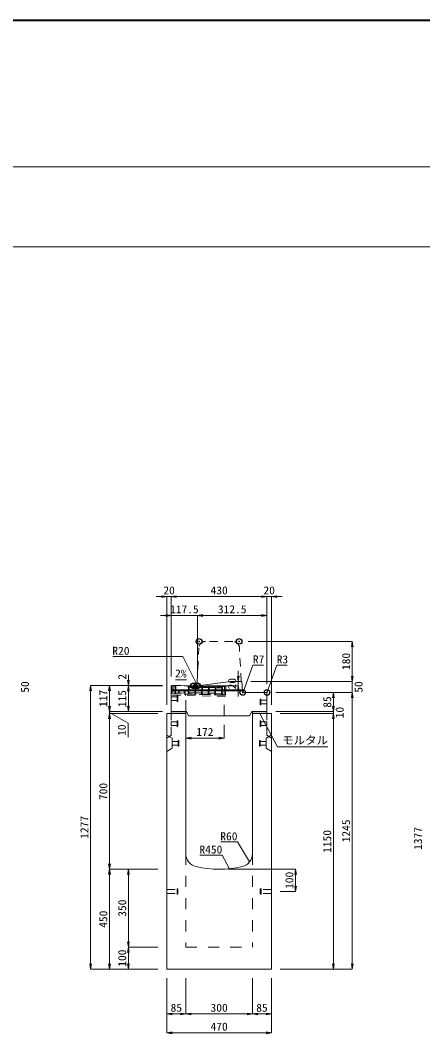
# Model space of a CAD drawing. Units: millimetres at full size. Extents: x -1809 to 57027, y -20349 to 17321.
# Drawn here: x 18006 to 19815, y -6086 to -1526 of the extents above; entities that cross this region are included whole.
import ezdxf
from ezdxf.enums import TextEntityAlignment as Align

# ---------------------------------------------------------------- set-up
doc = ezdxf.new("R2010")
doc.units = ezdxf.units.MM
doc.header["$LTSCALE"] = 50
doc.header["$PDMODE"] = 32
doc.header["$PDSIZE"] = 25
doc.linetypes.add('USER1', pattern=[2, 1, -1])
doc.linetypes.add('USER2', pattern=[1.35, 0.75, -0.6])
for name, color, linetype, lineweight in [('インサート', 3, 'USER2', 9), ('グレーチング', 7, 'USER2', 9), ('モルタル', 7, 'Continuous', 9), ('受枠', 3, 'USER2', 9), ('図枠', 7, 'Continuous', 5), ('寸法線', 7, 'Continuous', 13), ('引出線', 4, 'Continuous', 13), ('本体', 2, 'Continuous', 13), ('目地', 132, 'Continuous', 9)]:
    doc.layers.add(name, color=color, linetype=linetype, lineweight=lineweight)
doc.layers.add('作業エリア', color=11, linetype='Continuous')
doc.styles.add('ＭＳ 明朝', font='')
doc.styles.get('ＭＳ 明朝').set_extended_font_data('MS Mincho')

# ---------------------------------------------------------------- blocks, each defined once
blk = doc.blocks.new('open_arrow')
at = {"color": 0, "linetype": 'Continuous', "lineweight": -2}
blk.add_lwpolyline([(7.5, 1.25), (0, 0), (7.5, -1.25)], dxfattribs=at)

msp = doc.modelspace()

# ---------------------------------------------------------------- hatches: boundary and pattern name
at = {"layer": 'モルタル'}
for points in [[(18750, -4646.05), (18750, -4636.05), (18685, -4636.05), (18685, -4646.05)], [(19115, -4646.05), (19115, -4636.05), (19050, -4636.05), (19050, -4646.05)]]:
    msp.add_hatch(color=256, dxfattribs=at).paths.add_polyline_path(points)

# ---------------------------------------------------------------- linework, layer by layer
at = {"layer": 'インサート'}
for p, q in [((18685, -4570.55), (18712, -4570.55)), ((18685, -4570.55), (18685, -4587.55)), ((18685, -4587.55), (18712, -4587.55)), ((18715, -4566.55), (18712, -4566.55)), ((18712, -4566.55), (18712, -4591.55)), ((18712, -4591.55), (18715, -4591.55)), ((18715, -4591.55), (18715, -4566.55)), ((19085, -4581.55), (19088, -4581.55)), ((19085, -4606.55), (19085, -4581.55)), ((19088, -4581.55), (19088, -4606.55)), ((19115, -4585.55), (19088, -4585.55)), ((19115, -4602.55), (19088, -4602.55)), ((19115, -4585.55), (19115, -4602.55)), ((19088, -4606.55), (19085, -4606.55)), ((18685, -4682.55), (18712, -4682.55)), ((18685, -4682.55), (18685, -4699.55)), ((18715, -4678.55), (18712, -4678.55)), ((18712, -4678.55), (18712, -4703.55)), ((18715, -4703.55), (18715, -4678.55)), ((19085, -4678.55), (19088, -4678.55)), ((19085, -4703.55), (19085, -4678.55)), ((19088, -4678.55), (19088, -4703.55)), ((19115, -4682.55), (19088, -4682.55)), ((19115, -4682.55), (19115, -4699.55)), ((18685, -4699.55), (18712, -4699.55)), ((18712, -4703.55), (18715, -4703.55)), ((19088, -4703.55), (19085, -4703.55)), ((19115, -4699.55), (19088, -4699.55)), ((18688.2, -4770.55), (18715.2, -4770.55)), ((18688.2, -4770.55), (18688.2, -4787.55)), ((18688.2, -4787.55), (18715.2, -4787.55)), ((18718.2, -4766.55), (18715.2, -4766.55)), ((18715.2, -4766.55), (18715.2, -4791.55)), ((18718.2, -4791.55), (18718.2, -4766.55)), ((19081.8, -4766.55), (19084.8, -4766.55)), ((19081.8, -4791.55), (19081.8, -4766.55)), ((19084.8, -4766.55), (19084.8, -4791.55)), ((19111.8, -4770.55), (19084.8, -4770.55)), ((19111.8, -4787.55), (19084.8, -4787.55)), ((19111.8, -4770.55), (19111.8, -4787.55)), ((18715.2, -4791.55), (18718.2, -4791.55)), ((19084.8, -4791.55), (19081.8, -4791.55)), ((18665, -5437.55), (18711, -5437.55)), ((18665, -5454.55), (18665, -5437.55)), ((18665, -5454.55), (18711, -5454.55)), ((18711, -5458.55), (18711, -5433.55)), ((18711, -5433.55), (18715, -5433.55)), ((18715, -5458.55), (18711, -5458.55)), ((18715, -5458.55), (18715, -5433.55)), ((19085, -5433.55), (19089, -5433.55)), ((19085, -5433.55), (19085, -5458.55)), ((19089, -5458.55), (19085, -5458.55)), ((19089, -5433.55), (19089, -5458.55)), ((19135, -5437.55), (19089, -5437.55)), ((19135, -5454.55), (19089, -5454.55)), ((19135, -5437.55), (19135, -5454.55))]:
    msp.add_line(p, q, dxfattribs=at)
at = {"layer": 'グレーチング'}
for p, q in [((18700.24, -4557.37), (18700.36, -4551.37)), ((18915.19, -4561.67), (18700.24, -4557.37)), ((18700.36, -4551.37), (18701.38, -4550.39)), ((18701, -4519.37), (18700.88, -4525.37)), ((18700.88, -4525.37), (18701.86, -4526.39)), ((18915.95, -4523.67), (18701, -4519.37)), ((18701.86, -4526.39), (18701.38, -4550.39)), ((18704.86, -4526.45), (18704.38, -4550.45)), ((18705.36, -4551.47), (18704.38, -4550.45)), ((18705.88, -4525.47), (18704.86, -4526.45)), ((18705.24, -4557.47), (18705.36, -4551.47)), ((18705.33, -4552.97), (18760.31, -4554.07)), ((18706, -4519.47), (18705.88, -4525.47)), ((18718.12, -4538.22), (18717.82, -4553.22)), ((18718.12, -4538.22), (18748.12, -4538.82)), ((18723.12, -4538.32), (18722.82, -4553.32)), ((18743.12, -4538.72), (18742.82, -4553.72)), ((18748.12, -4538.82), (18747.82, -4553.82)), ((18760.22, -4558.57), (18760.34, -4552.57)), ((18760.34, -4552.57), (18761.36, -4551.59)), ((18760.98, -4520.57), (18760.86, -4526.57)), ((18760.86, -4526.57), (18761.84, -4527.59)), ((18761.84, -4527.59), (18761.36, -4551.59)), ((18764.84, -4527.65), (18764.36, -4551.65)), ((18764.36, -4551.65), (18791.36, -4552.19)), ((18765.34, -4552.67), (18764.36, -4551.65)), ((18765.86, -4526.67), (18764.84, -4527.65)), ((18765.22, -4558.67), (18765.34, -4552.67)), ((18765.98, -4520.67), (18765.86, -4526.67)), ((18765.86, -4526.67), (18790.98, -4521.17)), ((18765.86, -4526.67), (18790.86, -4527.17)), ((18790.22, -4559.17), (18790.34, -4553.17)), ((18790.34, -4553.17), (18791.36, -4552.19)), ((18790.98, -4521.17), (18790.86, -4527.17)), ((18790.86, -4527.17), (18791.84, -4528.19)), ((18791.84, -4528.19), (18791.36, -4552.19)), ((18794.84, -4528.25), (18794.36, -4552.25)), ((18795.34, -4553.27), (18794.36, -4552.25)), ((18794.36, -4552.25), (18821.35, -4552.79)), ((18795.86, -4527.27), (18794.84, -4528.25)), ((18795.22, -4559.27), (18795.34, -4553.27)), ((18795.98, -4521.27), (18795.86, -4527.27)), ((18795.86, -4527.27), (18820.97, -4521.77)), ((18795.86, -4527.27), (18820.85, -4527.77)), ((18820.21, -4559.77), (18820.33, -4553.77)), ((18820.33, -4553.77), (18821.35, -4552.79)), ((18820.97, -4521.77), (18820.85, -4527.77)), ((18820.85, -4527.77), (18821.83, -4528.79)), ((18821.83, -4528.79), (18821.35, -4552.79)), ((18824.83, -4528.85), (18824.35, -4552.85)), ((18825.33, -4553.87), (18824.35, -4552.85)), ((18824.35, -4552.85), (18851.35, -4553.39)), ((18825.85, -4527.87), (18824.83, -4528.85)), ((18825.21, -4559.87), (18825.33, -4553.87)), ((18825.97, -4521.87), (18825.85, -4527.87)), ((18825.85, -4527.87), (18850.97, -4522.37)), ((18825.85, -4527.87), (18850.85, -4528.37)), ((18850.21, -4560.37), (18850.33, -4554.37)), ((18850.33, -4554.37), (18851.35, -4553.39)), ((18850.97, -4522.37), (18850.85, -4528.37)), ((18850.85, -4528.37), (18851.83, -4529.39)), ((18851.83, -4529.39), (18851.35, -4553.39)), ((18854.83, -4529.45), (18854.35, -4553.45)), ((18855.33, -4554.47), (18854.35, -4553.45)), ((18854.35, -4553.45), (18881.34, -4553.99)), ((18855.85, -4528.47), (18854.83, -4529.45)), ((18855.21, -4560.47), (18855.33, -4554.47)), ((18855.97, -4522.47), (18855.85, -4528.47)), ((18855.85, -4528.47), (18880.96, -4522.97)), ((18855.85, -4528.47), (18880.84, -4528.97)), ((18880.2, -4560.97), (18880.32, -4554.97)), ((18880.32, -4554.97), (18881.34, -4553.99)), ((18880.96, -4522.97), (18880.84, -4528.97)), ((18880.84, -4528.97), (18881.82, -4529.99)), ((18881.82, -4529.99), (18881.34, -4553.99)), ((18884.82, -4530.05), (18884.34, -4554.05)), ((18885.32, -4555.07), (18884.34, -4554.05)), ((18884.34, -4554.05), (18911.33, -4554.59)), ((18885.84, -4529.07), (18884.82, -4530.05)), ((18885.2, -4561.07), (18885.32, -4555.07)), ((18885.96, -4523.07), (18885.84, -4529.07)), ((18885.84, -4529.07), (18910.95, -4523.57)), ((18885.84, -4529.07), (18910.83, -4529.57)), ((18910.19, -4561.57), (18910.31, -4555.57)), ((18910.31, -4555.57), (18911.33, -4554.59)), ((18910.95, -4523.57), (18910.83, -4529.57)), ((18910.83, -4529.57), (18911.81, -4530.59)), ((18911.81, -4530.59), (18911.33, -4554.59)), ((18914.81, -4530.65), (18914.33, -4554.65)), ((18915.31, -4555.67), (18914.33, -4554.65)), ((18915.83, -4529.67), (18914.81, -4530.65)), ((18915.19, -4561.67), (18915.31, -4555.67)), ((18915.95, -4523.67), (18915.83, -4529.67))]:
    msp.add_line(p, q, dxfattribs=at)
at = {"layer": 'モルタル'}
for points in [[(18685, -4636.05), (18750, -4636.05), (18750, -4646.05), (18685, -4646.05)], [(19050, -4636.05), (19115, -4636.05), (19115, -4646.05), (19050, -4646.05)]]:
    msp.add_lwpolyline(points, close=True, dxfattribs=at)
at = {"layer": '作業エリア'}
for p in [(18810, -4321.05), (18990, -4321.05), (18785, -4521.05), (18800, -4521.05), (18802.5, -4521.05), (19006.25, -4551.05), (19115, -4551.05)]:
    msp.add_point(p, dxfattribs=at)
at = {"layer": '受枠'}
for p, q in [((18687, -4519.09), (18686.12, -4563.08)), ((18929.95, -4523.95), (18687, -4519.09)), ((18693, -4519.21), (18692.24, -4557.21)), ((18692.24, -4557.21), (18929.19, -4561.95)), ((18749.23, -4558.35), (18749.11, -4564.34)), ((18923.95, -4523.83), (18923.19, -4561.83)), ((18929.95, -4523.95), (18929.07, -4567.94)), ((18929.07, -4567.94), (18686.12, -4563.08))]:
    msp.add_line(p, q, dxfattribs=at)
at = {"layer": '図枠', "lineweight": 40}
msp.add_line((1200, -1526.05), (24600, -1526.05), dxfattribs=at)
at = {"layer": '図枠', "lineweight": 13}
for p, q in [((2100, -2186.05), (23700, -2186.05)), ((2100, -2546.05), (23700, -2546.05))]:
    msp.add_line(p, q, dxfattribs=at)
at = {"layer": '寸法線'}
for p, q in [((18733, -4119.38), (18617, -4119.38)), ((18665, -4606.03), (18665, -4119.38)), ((18685, -4119.38), (19115, -4119.38)), ((18685, -4479.03), (18685, -4119.38)), ((18685, -4479.03), (18685, -4119.38)), ((19067, -4119.38), (19183, -4119.38)), ((19115, -4511.03), (19115, -4119.38)), ((19115, -4511.03), (19115, -4119.38)), ((19135, -4606.03), (19135, -4119.38)), ((18850.5, -4204.38), (18637, -4204.38)), ((18685, -4479.03), (18685, -4204.38)), ((19115, -4204.38), (18802.5, -4204.38)), ((18802.5, -4481.03), (18802.5, -4204.38)), ((18802.5, -4481.03), (18802.5, -4204.38)), ((19115, -4514.03), (19115, -4204.38)), ((19030.02, -4321.05), (19498.78, -4321.05)), ((19498.78, -4501.05), (19498.78, -4321.05)), ((18986.36, -4569.05), (18986.36, -4453.05)), ((19498.78, -4453.05), (19498.78, -4599.05)), ((18492.06, -4471.05), (18492.06, -4569.05)), ((18986.36, -4501.05), (18990.52, -4501.05)), ((19042.52, -4501.05), (19498.78, -4501.05)), ((19042.52, -4501.05), (19498.78, -4501.05)), ((18322.06, -5796.05), (18322.06, -4519.05)), ((18644.98, -4519.05), (18322.06, -4519.05)), ((18407.06, -4519.05), (18407.06, -4636.05)), ((18644.98, -4519.05), (18407.06, -4519.05)), ((18644.98, -4519.05), (18492.06, -4519.05)), ((18644.98, -4521.05), (18492.06, -4521.05)), ((18492.06, -4521.05), (18492.06, -4636.05)), ((18644.98, -4521.05), (18492.06, -4521.05)), ((18842.52, -4521.05), (18986.36, -4521.05)), ((19155.02, -4551.05), (19498.78, -4551.05)), ((19155.02, -4551.05), (19413.78, -4551.05)), ((19155.02, -4551.05), (19498.78, -4551.05)), ((19413.78, -4551.05), (19413.78, -4636.05)), ((19498.78, -4551.05), (19498.78, -5796.05)), ((18407.06, -4588.05), (18407.06, -4694.05)), ((19413.78, -4588.05), (19413.78, -4694.05)), ((18644.98, -4636.05), (18407.06, -4636.05)), ((18644.98, -4636.05), (18407.06, -4636.05)), ((18407.06, -4641.05), (18490.47, -4688.34)), ((18624.98, -4646.05), (18407.06, -4646.05)), ((18407.06, -4646.05), (18407.06, -5346.05)), ((18624.98, -4646.05), (18407.06, -4646.05)), ((18644.98, -4636.05), (18492.06, -4636.05)), ((19155.02, -4636.05), (19413.78, -4636.05)), ((19155.02, -4636.05), (19413.78, -4636.05)), ((19175.02, -4646.05), (19413.78, -4646.05)), ((19175.02, -4646.05), (19413.78, -4646.05)), ((19413.78, -4646.05), (19413.78, -5796.05)), ((18490.47, -4688.34), (18490.47, -4752.41)), ((18922, -4696.07), (18922, -4756.28)), ((18750, -4756.28), (18922, -4756.28)), ((18624.98, -5346.05), (18407.06, -5346.05)), ((18407.06, -5796.05), (18407.06, -5346.05)), ((18624.98, -5346.05), (18407.06, -5346.05)), ((18492.06, -5346.05), (18492.06, -5696.05)), ((18624.98, -5346.05), (18492.06, -5346.05)), ((18940.02, -5346.05), (19243.78, -5346.05)), ((19243.78, -5346.05), (19243.78, -5446.05)), ((19175.02, -5446.05), (19243.78, -5446.05)), ((18624.98, -5696.05), (18492.06, -5696.05)), ((18492.06, -5696.05), (18492.06, -5796.05)), ((18624.98, -5696.05), (18492.06, -5696.05)), ((18624.98, -5796.05), (18322.06, -5796.05)), ((18624.98, -5796.05), (18407.06, -5796.05)), ((18624.98, -5796.05), (18492.06, -5796.05)), ((18665, -5836.07), (18665, -5997.21)), ((18665, -5836.07), (18665, -6082.21)), ((18750, -5836.07), (18750, -5997.21)), ((18750, -5836.07), (18750, -5997.21)), ((19050, -5836.07), (19050, -5997.21)), ((19050, -5836.07), (19050, -5997.21)), ((19135, -5836.07), (19135, -5997.21)), ((19135, -5836.07), (19135, -6082.21)), ((19175.02, -5796.05), (19413.78, -5796.05)), ((19175.02, -5796.05), (19498.78, -5796.05)), ((18665, -5997.21), (18750, -5997.21)), ((18750, -5997.21), (19050, -5997.21)), ((19050, -5997.21), (19135, -5997.21)), ((18665, -6082.21), (19135, -6082.21))]:
    msp.add_line(p, q, dxfattribs=at)
at = {"layer": '引出線'}
for points in [[(18802.5, -4521.01), (18737.16, -4388.31), (18557.16, -4388.31), (18422.49, -4388.31)], [(19007.98, -4549.19), (19051.78, -4427.12), (19099.71, -4427.12)], [(19114.12, -4551.93), (19158.9, -4427.12), (19206.63, -4427.12)], [(18752.93, -4494.47), (18704.19, -4493.5), (18752.93, -4494.47)], [(19082.5, -4646.05), (19163.13, -4795.08), (19389.05, -4795.08)], [(19037.07, -5312.74), (18982.66, -5222.84), (18907.98, -5222.84)], [(18946.44, -5343.65), (18914.22, -5282.51), (18813.21, -5282.51)]]:
    msp.add_lwpolyline(points, dxfattribs=at)
at = {"layer": '本体', "linetype": 'USER2'}
for p, q in [((18961.46, -4321.05), (18838.54, -4321.05)), ((18800.33, -4514.4), (18808.57, -4349.56)), ((18999, -4501.05), (18991.43, -4349.56))]:
    msp.add_line(p, q, dxfattribs=at)
at = {"layer": '本体'}
for p, q in [((18950.5, -4501.05), (18803.83, -4520.87)), ((19002.5, -4501.05), (18950.5, -4501.05)), ((19005.76, -4544.58), (19002.5, -4501.05)), ((18685, -4636.05), (18685, -4519.05)), ((18685, -4519.05), (18785, -4521.05)), ((18785, -4521.05), (18801.15, -4521.05)), ((19112, -4551.05), (19012.74, -4551.05)), ((19115, -4636.05), (19115, -4554.05)), ((18665, -4646.05), (18665, -5796.05)), ((18665, -4646.05), (18750, -4646.05)), ((18753, -4636.05), (18685, -4636.05)), ((18750, -4646.05), (18750, -5275.53)), ((18753, -4636.05), (18763, -4656.05)), ((19047, -4636.05), (19037, -4656.05)), ((19115, -4636.05), (19047, -4636.05)), ((19050, -4646.05), (19050, -5275.53)), ((19050, -4646.05), (19135, -4646.05)), ((19135, -4646.05), (19135, -5796.05)), ((19037, -4656.05), (18763, -4656.05)), ((18665, -5796.05), (19135, -5796.05))]:
    msp.add_line(p, q, dxfattribs=at)
at = {"layer": '本体', "linetype": 'USER1'}
for p, q in [((18750, -4636.05), (18750, -4558.36)), ((18922, -4656.05), (18922, -4561.8))]:
    msp.add_line(p, q, dxfattribs=at)
at = {"layer": '本体', "linetype": 'USER2', "lineweight": 9}
for p, q in [((18685, -4743.05), (18685, -4646.05)), ((19115, -4743.05), (19115, -4646.05)), ((18665, -4755.55), (18685, -4743.05)), ((19135, -4755.55), (19115, -4743.05))]:
    msp.add_line(p, q, dxfattribs=at)
at = {"layer": '本体', "lineweight": 9}
for p, q in [((18665, -4742.05), (18688.2, -4756.55)), ((19134.58, -4742.31), (19111.8, -4756.55)), ((18688.2, -4756.55), (18688.2, -4801.55)), ((19111.8, -4756.55), (19111.8, -4801.55)), ((18688.2, -4801.55), (18665, -4816.05)), ((19111.8, -4801.55), (19135, -4816.05))]:
    msp.add_line(p, q, dxfattribs=at)
at = {"layer": '本体', "linetype": 'USER1', "lineweight": 15}
for p, q in [((18750, -5275.53), (18750, -5696.05)), ((19050, -5275.53), (19050, -5696.05)), ((18750, -5696.05), (19050, -5696.05))]:
    msp.add_line(p, q, dxfattribs=at)
at = {"layer": '本体', "linetype": 'USER2'}
for centre, radius, start, end in [((18838.54, -4351.05), 30, 90, 177.13759), ((18961.46, -4351.05), 30, 2.86241, 90), ((18793.34, -4514.05), 7, 270, 357.13759)]:
    msp.add_arc(centre, radius, start, end, dxfattribs=at)
at = {"layer": '本体'}
for centre, radius, start, end in [((18801.15, -4501.05), 20, 270, 277.69605), ((19012.74, -4544.05), 7, 184.28915, 270), ((19112, -4554.05), 3, 0, 90), ((18810, -5275.53), 60, 180, 256.65764), ((18990, -5275.53), 60, 283.34236, 0), ((18900, -4896.05), 450, 256.65764, 283.34236)]:
    msp.add_arc(centre, radius, start, end, dxfattribs=at)
at = {"layer": '目地'}
for p, q in [((18685, -4539.05), (19005.35, -4539.05)), ((18685, -4543.05), (19005.65, -4543.05))]:
    msp.add_line(p, q, dxfattribs=at)

# ---------------------------------------------------------------- block references
at = {"layer": '寸法線', "xscale": 3.2, "yscale": 3.2}
for p, rotation in [((18665, -4119.38), 180), ((19115, -4119.38), 180), ((19115, -4119.38), 180), ((18685, -4204.38), 180), ((19115, -4204.38), 180), ((19498.78, -4321.05), 270), ((18492.06, -4519.05), 90), ((18986.36, -4501.05), 90), ((19498.78, -4501.05), 90), ((19498.78, -4501.05), 90), ((18322.06, -4519.05), 270), ((18407.06, -4519.05), 270), ((18492.06, -4521.05), 270), ((18492.06, -4521.05), 270), ((18986.36, -4521.05), 270), ((19413.78, -4551.05), 270), ((19498.78, -4551.05), 270), ((19498.78, -4551.05), 270), ((18407.06, -4636.05), 90), ((18407.06, -4636.05), 90), ((18407.06, -4646.05), 270), ((18407.06, -4646.05), 270), ((18492.06, -4636.05), 90), ((19413.78, -4636.05), 90), ((19413.78, -4636.05), 90), ((19413.78, -4646.05), 270), ((19413.78, -4646.05), 270), ((18922, -4756.28), 180), ((18407.06, -5346.05), 90), ((18407.06, -5346.05), 270), ((18492.06, -5346.05), 270), ((19243.78, -5346.05), 270), ((19243.78, -5446.05), 90), ((18492.06, -5696.05), 90), ((18492.06, -5696.05), 270), ((18322.06, -5796.05), 90), ((18407.06, -5796.05), 90), ((18492.06, -5796.05), 90), ((19413.78, -5796.05), 90), ((19498.78, -5796.05), 90), ((18750, -5997.21), 180), ((19050, -5997.21), 180), ((19135, -5997.21), 180), ((19135, -6082.21), 180)]:
    msp.add_blockref('open_arrow', p, dxfattribs=dict(at, rotation=rotation))
for p in [(18685, -4119.38), (18685, -4119.38), (19135, -4119.38), (18802.5, -4204.38), (18802.5, -4204.38), (18750, -4756.28), (18665, -5997.21), (18750, -5997.21), (19050, -5997.21), (18665, -6082.21)]:
    msp.add_blockref('open_arrow', p, dxfattribs=at)
at = {"layer": '引出線', "xscale": 0.0533, "yscale": 0.0533}
for p, rotation in [((18752.93, -4494.47), 178.9), ((18802.5, -4521.01), 116.2), ((19007.98, -4549.19), 70.3), ((19114.12, -4551.93), 70.3), ((19082.5, -4646.05), 298.4), ((19037.07, -5312.74), 121.2), ((18946.44, -5343.65), 117.8)]:
    msp.add_blockref('open_arrow', p, dxfattribs=dict(at, rotation=rotation))

# ---------------------------------------------------------------- texts
at = {"layer": '寸法線', "style": 'ＭＳ 明朝', "width": 1.05}
for s, p in [('20', (18675, -4091.36)), ('430', (18900, -4091.36)), ('20', (19125, -4091.36)), ('117.5', (18743.75, -4176.36)), ('312.5', (18958.75, -4176.36)), ('172', (18836, -4728.26)), ('85', (18707.5, -5969.19)), ('300', (18900, -5969.19)), ('85', (19092.5, -5969.19)), ('470', (18900, -6054.19))]:
    msp.add_text(s, height=36.03, dxfattribs=at).set_placement(p, align=Align.MIDDLE_CENTER)
for s, p in [('180', (19470.76, -4411.05)), ('50', (18026.8, -4526.05)), ('2', (18464.06, -4480.2)), ('20', (18958.34, -4511.05)), ('50', (19526.8, -4526.05)), ('117', (18379.04, -4577.55)), ('115', (18464.04, -4578.55)), ('85', (19385.76, -4593.55)), ('10', (19441.8, -4641.05)), ('10', (18462.45, -4720.38)), ('700', (18379.04, -4996.05)), ('1277', (18294.04, -5157.55)), ('1245', (19470.76, -5173.55)), ('1150', (19385.76, -5221.05)), ('1377', (19794.04, -5207.55)), ('100', (19215.76, -5396.05)), ('350', (18464.04, -5521.05)), ('450', (18379.04, -5571.05)), ('100', (18464.04, -5746.05))]:
    msp.add_text(s, height=36.03, rotation=90, dxfattribs=at).set_placement(p, align=Align.MIDDLE_CENTER)
at = {"layer": '引出線', "style": 'ＭＳ 明朝', "width": 1.05}
for s, p in [('R20', (18497.16, -4345.11)), ('R60', (18982.66, -5179.64)), ('R450', (18914.22, -5239.31))]:
    msp.add_text(s, height=36.03, dxfattribs=at).set_placement(p, align=Align.TOP_RIGHT)
for s, p in [('R7', (19051.78, -4383.92)), ('R3', (19158.9, -4383.92)), ('モルタル', (19183.13, -4747.97))]:
    msp.add_text(s, height=36.03, dxfattribs=at).set_placement(p, align=Align.TOP_LEFT)
msp.add_text('2%', height=36.03, rotation=358.854, dxfattribs=at).set_placement((18753.87, -4447.58), align=Align.TOP_RIGHT)

doc.saveas('drawing.dxf')
